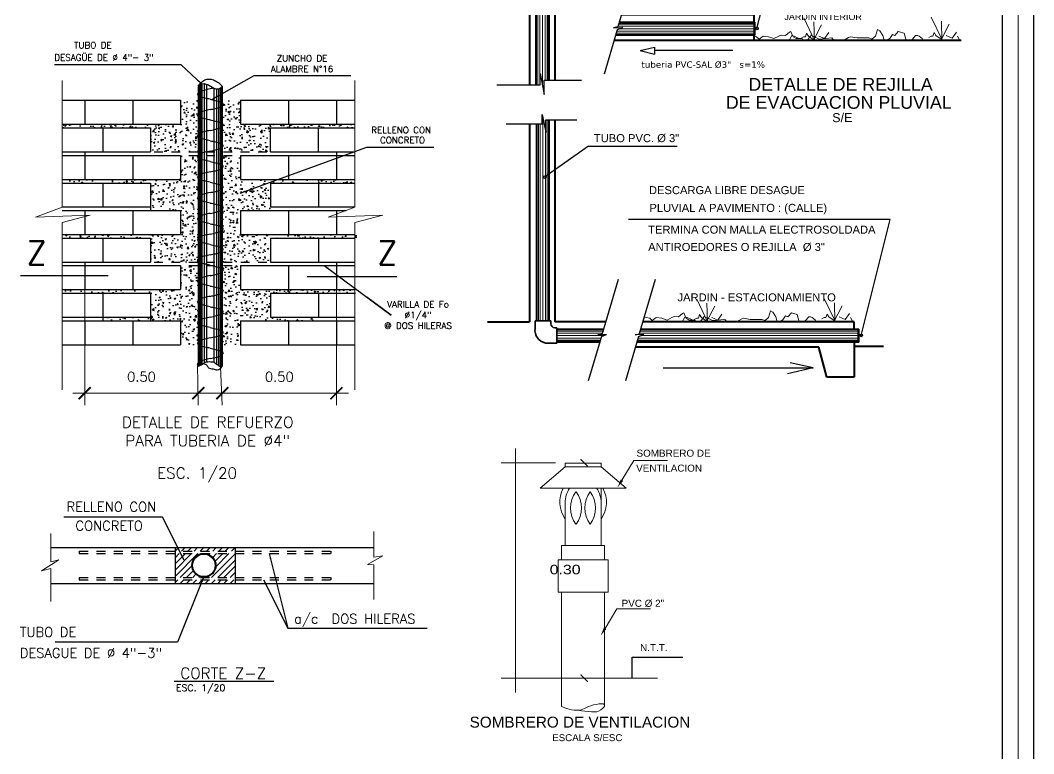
# Model space of a CAD drawing. Header units: millimetres. Extents: x 821 to 906, y 83 to 185.
# Drawn here: x 893.58 to 905.57, y 165.14 to 173.83 of the extents above; entities that cross this region are included whole.
import ezdxf

# ---------------------------------------------------------------- set-up
doc = ezdxf.new("R2010")
doc.units = ezdxf.units.MM
doc.linetypes.add('HIDDEN', pattern=[0.375, 0.25, -0.125])
doc.linetypes.add('HIDDEN2', pattern=[0.1875, 0.125, -0.0625])
for name, color, linetype, lineweight in [('0.1', 1, 'Continuous', 13), ('MARCO DE LAMINA A1', 1, 'Continuous', 20), ('murocorte', 12, 'Continuous', 20), ('Murosbajos', 52, 'Continuous', 5), ('P6', 255, 'Continuous', 20), ('red desague', 73, 'Continuous', 80), ('TEXTO 0.4', 4, 'Continuous', 15), ('Tubos', 131, 'Continuous', 20)]:
    doc.layers.add(name, color=color, linetype=linetype, lineweight=lineweight)
for name, color, linetype in [('0.15', 21, 'Continuous'), ('05', 2, 'Continuous'), ('CASCO', 2, 'Continuous'), ('CISTERNA', 3, 'HIDDEN'), ('Texto', 5, 'Continuous'), ('TEXTO 0.3', 3, 'Continuous')]:
    doc.layers.add(name, color=color, linetype=linetype)
doc.styles.add('ARIAL', font='arial.ttf', dxfattribs={"width": 1.2})
doc.styles.add('F-1', font='arial.ttf', dxfattribs={"height": 0.3})
doc.styles.add('ROMANS', font='romans.shx', dxfattribs={"height": 0.09})
doc.styles.add('STITULO', font='sanss___.ttf', dxfattribs={"width": 1.2, "height": 0.12})
doc.styles.add('textcosan', font='verdana.ttf', dxfattribs={"height": 0.1})
doc.dimstyles.new('cORTE Cota 100', dxfattribs={"dimtxt": 0.036, "dimasz": 0.04, "dimexe": 0.04, "dimexo": 0.04, "dimgap": 0.1, "dimtad": 2, "dimtih": 1, "dimtoh": 1, "dimzin": 1, "dimtxsty": 'Standard', "dimblk": 'ARCHTICK', "dimcen": 0.04, "dimclrd": 1, "dimclre": 1, "dimclrt": 2, "dimadec": 0, "dimazin": 0, "dimtfac": 1, "dimtmove": 0, "dimatfit": 3, "dimldrblk": 'ARCHTICK', "dimfxl": 1, "dimarcsym": 0})
doc.dimstyles.new('cota 50 Romans', dxfattribs={"dimtxt": 0.118, "dimasz": 0.07, "dimexe": 0.05, "dimexo": 0.05, "dimgap": 0.05, "dimtad": 0, "dimzin": 4, "dimdsep": 46, "dimtxsty": 'ROMANS', "dimblk": 'ARCHTICK', "dimcen": 0.09, "dimdle": 0.05, "dimclrd": 256, "dimclre": 256, "dimclrt": 7, "dimadec": 0, "dimazin": 0, "dimtfac": 1, "dimtofl": 0, "dimtmove": 2, "dimatfit": 3, "dimfxl": 0.2, "dimfxlon": 1, "dimtolj": 1, "dimtzin": 0, "dimarcsym": 0})
pattern_1 = [(50, (662.32373, 140.30475), (0.2017294, -0.01764904), [0.02109375, -0.23203125]), (355, (662.32373, 140.30475), (-0.0390238, 0.211554), [0.016875, -0.185625]), (100.4514, (662.34054, 140.30328), (0.1627058, 0.1939049), [0.0179269, -0.1971962]), (46.1842, (662.32373, 140.361), (0.3001615, -0.0465522), [0.0316406, -0.3480469]), (96.6356, (662.34874, 140.35713), (0.2628739, 0.2739707), [0.0268904, -0.2957943]), (351.1842, (662.32373, 140.361), (0.2628737, 0.2739709), [0.0253125, -0.2784375]), (21, (662.35185, 140.34694), (0.1678801, -0.11323656), [0.02109375, -0.23203125]), (326, (662.35185, 140.34694), (0.0684324, 0.20394845), [0.016875, -0.185625]), (71.4514, (662.36584, 140.3375), (0.2363126, 0.0907117), [0.0179269, -0.1971962]), (37.5, (662.32373, 140.304755), (0.00341996, 0.0936264), [0, -0.183375, 0, -0.1884375, 0, -0.18632813]), (7.5, (662.32373, 140.30475), (0.0739883, 0.1109283), [0, -0.1074375, 0, -0.17915625, 0, -0.07101562]), (327.5, (662.26101, 140.304755), (0.15013756, -0.00634356), [0, -0.0703125, 0, -0.219375, 0, -0.29109375]), (317.5, (662.23288, 140.30475), (0.1640211, 0.02815453), [0, -0.09140625, 0, -0.1456875, 0, -0.20671875])]
pattern_2 = [(130, (729.36798, 140.30475), (-0.2017294, -0.01764904), [0.02109375, -0.23203125]), (185, (729.36798, 140.30475), (0.0390238, 0.211554), [0.016875, -0.185625]), (79.5486, (729.35117, 140.30328), (-0.1627058, 0.1939049), [0.0179269, -0.1971962]), (133.8158, (729.36798, 140.361), (-0.3001615, -0.0465522), [0.0316406, -0.3480469]), (83.3644, (729.34296, 140.35713), (-0.2628739, 0.2739707), [0.0268904, -0.2957943]), (188.8158, (729.36798, 140.361), (-0.2628737, 0.2739709), [0.0253125, -0.2784375]), (159, (729.33985, 140.34694), (-0.1678801, -0.11323656), [0.02109375, -0.23203125]), (214, (729.33985, 140.34694), (-0.0684324, 0.20394845), [0.016875, -0.185625]), (108.5486, (729.32586, 140.3375), (-0.2363126, 0.0907117), [0.0179269, -0.1971962]), (142.5, (729.36798, 140.304755), (-0.00341996, 0.0936264), [0, -0.183375, 0, -0.1884375, 0, -0.18632813]), (172.5, (729.36798, 140.30475), (-0.0739883, 0.1109283), [0, -0.1074375, 0, -0.17915625, 0, -0.07101562]), (212.5, (729.430696, 140.304755), (-0.15013756, -0.00634356), [0, -0.0703125, 0, -0.219375, 0, -0.29109375]), (222.5, (729.45882, 140.30475), (-0.1640211, 0.02815453), [0, -0.09140625, 0, -0.1456875, 0, -0.20671875])]

# ---------------------------------------------------------------- blocks, each defined once
blk = doc.blocks.new('_ARCHTICK')
at = {"color": 0, "linetype": 'ByBlock', "const_width": 0.15}
blk.add_lwpolyline([(-0.5, -0.5), (0.5, 0.5)], dxfattribs=at)
blk = doc.blocks.new('SENTIDO')
at = {"layer": 'red desague', "lineweight": 30}
for p, q in [((233.658, 169.386), (233.628, 168.46)), ((233.622, 168.29), (233.587, 168.461)), ((233.669, 168.459), (233.587, 168.461)), ((233.622, 168.29), (233.669, 168.459))]:
    blk.add_line(p, q, dxfattribs=at)
blk = doc.blocks.new('RTYRT')
at = {"ltscale": 0.5}
for p, q in [((913.111, 161.113), (913.111, 161.927)), ((913.033, 161.063), (913.281, 161.113)), ((913.281, 161.113), (913.111, 161.113)), ((913.168, 161.063), (913.033, 161.063)), ((913.168, 160.551), (913.168, 161.063)), ((917.138, 157.859), (917.138, 157.994)), ((917.138, 157.994), (917.187, 157.746)), ((917.187, 157.916), (917.628, 157.916)), ((917.187, 157.746), (917.187, 157.916)), ((916.625, 157.859), (917.138, 157.859)), ((917.163, 157.508), (917.204, 157.3)), ((917.163, 157.395), (917.163, 157.508)), ((916.735, 157.395), (917.163, 157.395)), ((917.204, 157.3), (917.204, 157.443)), ((917.204, 157.443), (917.573, 157.443))]:
    blk.add_line(p, q, dxfattribs=at)
for p, q in [((913.232, 161.486), (914.497, 161.486)), ((914.497, 161.486), (914.772, 161.223)), ((913.451, 161.156), (914.286, 161.138)), ((914.286, 161.138), (914.143, 161.107)), ((914.286, 161.138), (914.158, 161.168)), ((916.063, 161.154), (916.191, 161.184)), ((916.898, 161.172), (916.063, 161.154)), ((916.063, 161.154), (916.206, 161.123)), ((916.668, 160.079), (915.618, 160.079)), ((919.705, 158.527), (919.899, 159.3)), ((919.899, 159.3), (922.236, 159.3)), ((917.71, 157.132), (918.76, 157.132)), ((921.283, 156.263), (918.184, 156.263)), ((920.939, 154.891), (921.283, 156.263)), ((920.37, 154.507), (920.096, 154.565)), ((918.595, 154.507), (920.37, 154.507)), ((920.37, 154.507), (920.067, 154.435))]:
    blk.add_line(p, q)
at = {"linetype": 'ByBlock', "ltscale": 0.035}
for p, q in [((916.668, 160.079), (917.189, 159.712)), ((917.71, 157.132), (917.189, 156.766))]:
    blk.add_line(p, q, dxfattribs=at)
at = {"ltscale": 0.03}
for p, q in [((918.061, 155.554), (917.872, 154.91)), ((918.501, 155.554), (918.312, 154.91)), ((917.863, 154.877), (917.708, 154.351)), ((917.822, 154.898), (917.872, 154.91)), ((917.925, 154.9), (917.822, 154.898)), ((917.863, 154.877), (917.925, 154.9)), ((918.302, 154.877), (918.148, 154.351)), ((918.262, 154.898), (918.312, 154.91)), ((918.365, 154.9), (918.262, 154.898)), ((918.302, 154.877), (918.365, 154.9))]:
    blk.add_line(p, q, dxfattribs=at)
blk.add_lwpolyline([(918.247, 159.19), (918.059, 158.546), (918.008, 158.534), (918.112, 158.536), (918.049, 158.512), (917.895, 157.986)], dxfattribs=at)
at = {"linetype": 'ByBlock', "ltscale": 0.035}
for centre in [(917.189, 159.712), (919.705, 158.527), (917.189, 156.766), (920.939, 154.891)]:
    blk.add_circle(centre, 0.0155, dxfattribs=at)
at = {"layer": 'murocorte', "linetype": 'ByBlock', "lineweight": 40, "ltscale": 0.035}
for p, q in [((917.011, 161.782), (917.01, 161.25)), ((917.011, 161.782), (917.311, 161.782)), ((917.311, 161.782), (917.311, 157.916)), ((913.111, 161.257), (914.674, 161.218)), ((917.011, 161.25), (914.939, 161.218)), ((913.168, 160.718), (917.011, 160.718)), ((917.011, 160.718), (917.011, 157.859)), ((919.67, 158.688), (918.1, 158.688)), ((919.67, 158.6), (919.67, 158.688)), ((919.62, 158.385), (918.012, 158.385)), ((922.12, 158.385), (919.62, 158.385)), ((919.67, 158.385), (919.67, 158.448)), ((917.011, 157.395), (917.011, 155.052)), ((917.311, 157.443), (917.311, 155.052)), ((916.517, 155.052), (917.011, 155.052)), ((917.914, 155.052), (917.311, 155.052)), ((920.854, 155.052), (918.354, 155.052)), ((920.854, 154.965), (920.854, 155.052)), ((920.438, 154.75), (918.265, 154.75)), ((920.533, 154.398), (920.438, 154.75)), ((920.854, 154.812), (920.854, 154.398)), ((920.854, 154.762), (921.202, 154.762)), ((920.854, 154.398), (920.533, 154.398))]:
    blk.add_line(p, q, dxfattribs=at)
for centre, start, end in [((914.837, 161.218), 179.9823, 217.8941), ((914.776, 161.218), 322.1059, 0.0177)]:
    blk.add_arc(centre, 0.163, start, end, dxfattribs=at)
at = {"layer": 'Murosbajos', "linetype": 'ByBlock', "ltscale": 0.035}
blk.add_line((913.111, 161.782), (917.011, 161.782), dxfattribs=at)
at = {"layer": 'Tubos', "lineweight": 35, "ltscale": 0.5}
for p, q in [((914.674, 161.218), (914.939, 161.218)), ((914.674, 161.207), (914.939, 161.207)), ((914.692, 161.025), (914.692, 161.118)), ((914.92, 161.118), (914.692, 161.118)), ((914.692, 161.118), (914.692, 160.969)), ((914.708, 161.168), (914.708, 161.207)), ((914.708, 161.168), (914.905, 161.168)), ((914.708, 161.168), (914.708, 161.118)), ((914.901, 161.118), (914.708, 161.118)), ((914.708, 161.118), (914.905, 161.118)), ((914.733, 161.168), (914.733, 161.118)), ((914.88, 161.168), (914.88, 161.118)), ((914.905, 161.168), (914.905, 161.207)), ((914.905, 161.168), (914.905, 161.118)), ((914.92, 161.046), (914.92, 161.118)), ((914.692, 161.032), (914.692, 161.06)), ((915.006, 161.032), (914.934, 161.032)), ((915.006, 160.804), (915.006, 161.032)), ((916.968, 160.998), (915.006, 160.998)), ((917.117, 161.032), (916.968, 161.032)), ((916.968, 161.032), (916.968, 160.804)), ((917.281, 160.719), (917.281, 160.868)), ((914.857, 160.804), (915.006, 160.804)), ((916.968, 160.837), (915.006, 160.837)), ((916.968, 160.804), (917.04, 160.804)), ((917.053, 160.791), (917.053, 160.719)), ((917.281, 160.804), (917.281, 160.777)), ((917.053, 160.719), (917.281, 160.719)), ((917.086, 160.719), (917.086, 157.859)), ((917.247, 160.719), (917.247, 157.916)), ((918.075, 158.6), (919.678, 158.6)), ((919.67, 158.448), (919.67, 158.6)), ((919.678, 158.448), (919.678, 158.6)), ((918.03, 158.448), (919.678, 158.448)), ((917.094, 155.063), (917.094, 157.395)), ((917.247, 155.063), (917.247, 157.443)), ((917.078, 154.974), (917.078, 155.063)), ((917.264, 155.063), (917.078, 155.063)), ((917.264, 155.063), (917.266, 155.028)), ((917.311, 154.982), (917.337, 154.982)), ((917.337, 154.982), (917.337, 154.8)), ((917.34, 154.965), (917.888, 154.965)), ((918.328, 154.965), (920.912, 154.965)), ((920.904, 154.812), (920.904, 154.965)), ((920.912, 154.812), (920.912, 154.965)), ((917.201, 154.8), (917.337, 154.8)), ((917.34, 154.812), (917.844, 154.812)), ((918.283, 154.812), (920.912, 154.812))]:
    blk.add_line(p, q, dxfattribs=at)
at = {"layer": 'Tubos', "color": 8, "lineweight": 15, "ltscale": 0.5}
for p, q in [((916.968, 160.986), (915.006, 160.986)), ((916.968, 160.971), (915.006, 160.971)), ((916.968, 160.948), (915.006, 160.948)), ((916.968, 160.916), (915.006, 160.916)), ((916.968, 160.884), (915.006, 160.884)), ((916.968, 160.861), (915.006, 160.861)), ((916.968, 160.846), (915.006, 160.846)), ((917.095, 160.719), (917.095, 157.859)), ((917.11, 160.719), (917.11, 157.859)), ((917.133, 160.719), (917.133, 157.859)), ((917.165, 160.719), (917.165, 157.856)), ((917.197, 160.719), (917.197, 157.916)), ((917.22, 160.719), (917.22, 157.916)), ((917.235, 160.719), (917.235, 157.916)), ((919.67, 158.591), (918.072, 158.591)), ((919.67, 158.471), (918.037, 158.471)), ((919.67, 158.493), (918.043, 158.493)), ((919.67, 158.555), (918.061, 158.555)), ((919.67, 158.577), (918.068, 158.577)), ((919.67, 158.524), (918.08, 158.524)), ((919.67, 158.457), (918.032, 158.457)), ((917.103, 157.395), (917.103, 155.063)), ((917.117, 157.395), (917.117, 155.063)), ((917.139, 157.395), (917.139, 155.063)), ((917.17, 157.47), (917.17, 155.063)), ((917.223, 157.443), (917.223, 155.063)), ((917.238, 157.443), (917.238, 155.063)), ((917.201, 157.315), (917.201, 155.063)), ((917.886, 154.956), (917.34, 154.956)), ((917.882, 154.941), (917.34, 154.941)), ((917.875, 154.919), (917.34, 154.919)), ((917.894, 154.888), (917.34, 154.888)), ((920.904, 154.919), (918.315, 154.919)), ((920.904, 154.941), (918.321, 154.941)), ((920.904, 154.956), (918.326, 154.956)), ((920.904, 154.888), (918.334, 154.888)), ((917.857, 154.857), (917.34, 154.857)), ((917.851, 154.836), (917.34, 154.836)), ((917.846, 154.821), (917.34, 154.821)), ((920.904, 154.821), (918.286, 154.821)), ((920.904, 154.836), (918.29, 154.836)), ((920.904, 154.857), (918.297, 154.857))]:
    blk.add_line(p, q, dxfattribs=at)
at = {"layer": 'Tubos', "color": 3, "ltscale": 0.5}
for p, q in [((920.385, 158.385), (920.258, 158.654)), ((920.384, 158.385), (920.378, 158.604)), ((921.895, 158.392), (921.767, 158.661)), ((921.894, 158.385), (921.888, 158.612)), ((920.041, 158.442), (920.091, 158.484)), ((920.091, 158.484), (920.105, 158.491)), ((920.105, 158.491), (920.126, 158.442)), ((920.278, 158.428), (920.292, 158.47)), ((920.292, 158.47), (920.313, 158.435)), ((920.375, 158.385), (920.47, 158.569)), ((920.506, 158.406), (920.555, 158.477)), ((921.108, 158.436), (921.13, 158.513)), ((921.13, 158.513), (921.158, 158.499)), ((921.158, 158.499), (921.193, 158.443)), ((921.335, 158.443), (921.377, 158.492)), ((921.377, 158.492), (921.448, 158.471)), ((921.448, 158.471), (921.471, 158.385)), ((921.787, 158.435), (921.801, 158.477)), ((921.801, 158.477), (921.823, 158.442)), ((921.881, 158.385), (921.98, 158.576)), ((922.015, 158.413), (922.065, 158.484)), ((919.661, 158.448), (919.701, 158.428)), ((919.701, 158.428), (919.729, 158.399)), ((919.729, 158.399), (919.779, 158.435)), ((919.779, 158.435), (919.843, 158.428)), ((919.843, 158.428), (919.906, 158.406)), ((919.906, 158.406), (919.963, 158.435)), ((919.963, 158.435), (919.991, 158.449)), ((919.991, 158.449), (920.041, 158.442)), ((920.085, 158.385), (920.116, 158.442)), ((920.116, 158.442), (920.145, 158.434)), ((920.126, 158.442), (920.133, 158.428)), ((920.133, 158.428), (920.168, 158.406)), ((920.145, 158.434), (920.194, 158.413)), ((920.168, 158.406), (920.19, 158.406)), ((920.19, 158.406), (920.239, 158.406)), ((920.194, 158.413), (920.209, 158.406)), ((920.228, 158.413), (920.256, 158.428)), ((920.239, 158.406), (920.246, 158.385)), ((920.256, 158.428), (920.278, 158.428)), ((920.297, 158.385), (920.346, 158.449)), ((920.313, 158.435), (920.385, 158.385)), ((920.346, 158.449), (920.442, 158.4)), ((920.435, 158.435), (920.506, 158.406)), ((920.442, 158.4), (920.591, 158.414)), ((920.591, 158.414), (920.612, 158.386)), ((920.729, 158.385), (920.79, 158.421)), ((920.79, 158.421), (920.811, 158.428)), ((920.811, 158.428), (920.889, 158.414)), ((920.889, 158.414), (921.03, 158.414)), ((921.03, 158.414), (921.066, 158.4)), ((921.066, 158.4), (921.108, 158.436)), ((921.193, 158.443), (921.21, 158.385)), ((921.239, 158.385), (921.278, 158.407)), ((921.278, 158.407), (921.307, 158.457)), ((921.307, 158.457), (921.335, 158.443)), ((921.533, 158.385), (921.547, 158.4)), ((921.547, 158.4), (921.583, 158.443)), ((921.583, 158.443), (921.604, 158.443)), ((921.604, 158.443), (921.625, 158.436)), ((921.625, 158.436), (921.661, 158.407)), ((921.661, 158.407), (921.67, 158.385)), ((921.738, 158.421), (921.766, 158.435)), ((921.766, 158.435), (921.787, 158.435)), ((921.823, 158.442), (921.895, 158.392)), ((921.944, 158.442), (922.015, 158.413)), ((922.079, 158.434), (922.106, 158.385)), ((919.119, 155.052), (918.992, 155.321)), ((919.109, 155.052), (919.204, 155.236)), ((919.118, 155.052), (919.112, 155.271)), ((920.629, 155.059), (920.501, 155.328)), ((920.615, 155.052), (920.714, 155.243)), ((920.628, 155.052), (920.622, 155.278)), ((918.37, 155.107), (918.393, 155.102)), ((918.697, 155.102), (918.725, 155.116)), ((918.725, 155.116), (918.775, 155.109)), ((918.775, 155.109), (918.825, 155.151)), ((918.819, 155.052), (918.851, 155.108)), ((918.825, 155.151), (918.839, 155.158)), ((918.839, 155.158), (918.86, 155.109)), ((918.851, 155.108), (918.879, 155.101)), ((918.86, 155.109), (918.867, 155.095)), ((919.012, 155.095), (919.026, 155.137)), ((919.026, 155.137), (919.047, 155.102)), ((919.031, 155.052), (919.08, 155.116)), ((919.08, 155.116), (919.177, 155.067)), ((919.24, 155.073), (919.289, 155.144)), ((919.842, 155.102), (919.864, 155.18)), ((919.864, 155.18), (919.892, 155.166)), ((919.892, 155.166), (919.927, 155.11)), ((919.927, 155.11), (919.945, 155.052)), ((920.012, 155.074), (920.041, 155.124)), ((920.041, 155.124), (920.069, 155.11)), ((920.069, 155.11), (920.112, 155.159)), ((920.112, 155.159), (920.182, 155.138)), ((920.182, 155.138), (920.205, 155.052)), ((920.281, 155.067), (920.317, 155.11)), ((920.317, 155.11), (920.338, 155.11)), ((920.338, 155.11), (920.359, 155.102)), ((920.521, 155.102), (920.535, 155.144)), ((920.535, 155.144), (920.557, 155.109)), ((920.557, 155.109), (920.629, 155.059)), ((920.678, 155.109), (920.749, 155.08)), ((920.749, 155.08), (920.799, 155.151)), ((918.393, 155.102), (918.435, 155.095)), ((918.435, 155.095), (918.463, 155.066)), ((918.463, 155.066), (918.513, 155.102)), ((918.513, 155.102), (918.577, 155.095)), ((918.577, 155.095), (918.64, 155.073)), ((918.64, 155.073), (918.697, 155.102)), ((918.867, 155.095), (918.903, 155.073)), ((918.879, 155.101), (918.928, 155.08)), ((918.903, 155.073), (918.924, 155.073)), ((918.924, 155.073), (918.973, 155.073)), ((918.928, 155.08), (918.943, 155.073)), ((918.962, 155.08), (918.991, 155.095)), ((918.973, 155.073), (918.98, 155.052)), ((918.991, 155.095), (919.012, 155.095)), ((919.047, 155.102), (919.119, 155.052)), ((919.169, 155.102), (919.24, 155.073)), ((919.177, 155.067), (919.325, 155.081)), ((919.325, 155.081), (919.347, 155.053)), ((919.347, 155.053), (919.347, 155.052)), ((919.464, 155.052), (919.524, 155.088)), ((919.524, 155.088), (919.545, 155.095)), ((919.545, 155.095), (919.623, 155.081)), ((919.623, 155.081), (919.764, 155.081)), ((919.764, 155.081), (919.8, 155.067)), ((919.8, 155.067), (919.842, 155.102)), ((919.973, 155.052), (920.012, 155.074)), ((920.267, 155.052), (920.281, 155.067)), ((920.359, 155.102), (920.395, 155.074)), ((920.395, 155.074), (920.405, 155.052)), ((920.472, 155.087), (920.5, 155.102)), ((920.5, 155.102), (920.521, 155.102)), ((920.813, 155.101), (920.84, 155.052))]:
    blk.add_line(p, q, dxfattribs=at)
at = {"layer": 'Tubos', "lineweight": 35, "ltscale": 0.5}
for centre, radius, start, end in [((914.934, 161.046), 0.0136, 180, 270), ((917.117, 160.868), 0.165, 360, 90), ((914.857, 160.969), 0.165, 180, 270), ((917.04, 160.791), 0.0136, 360, 90), ((917.313, 155.028), 0.0467, 180, 268.0203), ((917.235, 154.954), 0.158, 172.9482, 257.6877)]:
    blk.add_arc(centre, radius, start, end, dxfattribs=at)
at = {"xscale": -0.9999999999999999, "rotation": 268.1604344796}
blk.add_blockref('SENTIDO', (742.62, -69.835), dxfattribs=at)
for s, height, style, p in [("REJILLA PLUVIAL  Ø 3''", 0.08645, 'F-1', (913.232, 161.529)), ('S=1%', 0.0865, 'F-1', (916.411, 161.046)), ('S=1%', 0.0865, 'F-1', (913.593, 160.974)), ('TECHO', 0.0865, 'F-1', (914.202, 160.773)), ('TUBO PVC. %%C 3"', 0.09473, 'F-1', (915.597, 160.127)), ('DETALLE DE MONTANTE', 0.18, 'STITULO', (913.479, 159.463)), ('DESCARGA LIBRE PLUVIAL SE UNE', 0.07569, 'F-1', (920.39, 159.541)), ('RED PRINCIPAL EVACUACIÓN PLUVIAL', 0.07569, 'F-1', (920.193, 159.373)), ('DE EVACUACION PLUVIAL', 0.18, 'STITULO', (913.391, 159.208)), ('MURO', 0.0865, 'F-1', (917.458, 159.21)), ('TERMINA CON MALLA ELECTROSOLDADA', 0.07569, 'F-1', (920.037, 159.167)), ('S/E', 0.1267, 'STITULO', (914.891, 159.02)), ('ANTIROEDORES O REJILLA  Ø 3"', 0.07569, 'F-1', (920.524, 159.003)), ('VEREDA / MURO', 0.07569, 'F-1', (918.627, 158.747)), ('JARDÍN INTERIOR', 0.07569, 'F-1', (920.03, 158.627)), ('DETALLE DE REJILLA', 0.1511, 'STITULO', (919.603, 157.789)), ('DE EVACUACION PLUVIAL', 0.1511, 'STITULO', (919.336, 157.575)), ('S/E', 0.1064, 'STITULO', (920.595, 157.417)), ('TUBO PVC. %%C 3"', 0.09473, 'F-1', (917.774, 157.18)), ('DESCARGA LIBRE DESAGUE', 0.09473, 'F-1', (918.426, 156.564)), ('PLUVIAL A PAVIMENTO : (CALLE)', 0.09473, 'F-1', (918.432, 156.354)), ('TERMINA CON MALLA ELECTROSOLDADA', 0.09473, 'F-1', (918.417, 156.096)), ('ANTIROEDORES O REJILLA  Ø 3"', 0.09473, 'F-1', (918.417, 155.891)), ('JARDIN - ESTACIONAMIENTO', 0.09473, 'F-1', (918.764, 155.294))]:
    blk.add_text(s, height=height, dxfattribs=dict(style=style)).set_placement(p)
at = {"layer": 'Texto', "style": 'textcosan'}
blk.add_text('tuberia PVC-SAL Ø3"   s=1%%%', height=0.075, dxfattribs=at).set_placement((918.337, 158.061))
blk = doc.blocks.new('HTRHTRHTR')
for p, q in [((4244.53, -165.78), (4244.53, 437.54)), ((4235.83, 428.85), (4235.83, -157.09))]:
    blk.add_line(p, q)
at = {"layer": 'P6', "color": 7}
blk.add_line((4240.18, 433.19), (4240.18, -161.44), dxfattribs=at)
blk = doc.blocks.new('htrhtr')
at = {"layer": 'MARCO DE LAMINA A1'}
for p, q in [((230.281, 58.946), (230.281, 62.473)), ((230.86, 62.266), (230.073, 62.266)), ((231, 62.209), (231, 62.261)), ((231, 62.261), (231.518, 62.261)), ((231.518, 62.209), (231.518, 62.261)), ((231.819, 62.015), (231.993, 62.3)), ((231.993, 62.3), (232.479, 62.3)), ((230.637, 61.899), (231, 62.209)), ((231, 62.209), (231.518, 62.209)), ((231.88, 61.899), (231.518, 62.209)), ((230.637, 61.899), (231.88, 61.899)), ((231.518, 61.07), (231.518, 61.899)), ((231, 61.07), (231, 61.705)), ((230.948, 61.07), (231.57, 61.07)), ((230.948, 60.863), (230.948, 61.07)), ((231.57, 60.863), (231.57, 61.07)), ((230.896, 60.863), (231.621, 60.863)), ((230.896, 60.396), (230.896, 60.863)), ((231.621, 60.396), (231.621, 60.863)), ((230.896, 60.396), (231.621, 60.396)), ((230.948, 59.153), (230.948, 60.396)), ((231.57, 59.153), (231.57, 60.396)), ((231.575, 59.872), (231.748, 60.157)), ((231.748, 60.157), (232.234, 60.157)), ((232.333, 59.153), (230.073, 59.153)), ((230.948, 58.742), (230.948, 59.153)), ((231.57, 58.742), (231.57, 59.153))]:
    blk.add_line(p, q, dxfattribs=at)
for centre, radius, start, end in [((231.344, 61.698), 0.422, 151.6565, 215.3562), ((231.344, 61.698), 0.344, 144.4091, 181.1663), ((231.467, 61.614), 0.389, 143.1301, 216.8699), ((230.845, 61.614), 0.389, 323.1301, 36.8699), ((231.672, 61.614), 0.389, 143.1301, 216.8699), ((231.05, 61.614), 0.389, 323.1301, 36.8699), ((231.174, 61.698), 0.344, 358.8337, 35.5909), ((231.174, 61.698), 0.422, 324.6438, 28.3435)]:
    blk.add_arc(centre, radius, start, end, dxfattribs=at)
blk.add_spline([(230.948, 58.742), (231.093, 58.696), (231.229, 58.697), (231.336, 58.742), (231.57, 58.761), (231.481, 58.677), (231.378, 58.667), (231.189, 58.69)], degree=3, dxfattribs=at)
for points in [[(231.836, 62.005), (231.757, 61.913), (231.802, 62.025)], [(231.592, 59.862), (231.513, 59.77), (231.558, 59.882)]]:
    blk.add_solid(points, dxfattribs=at)
at = {"layer": 'MARCO DE LAMINA A1', "xscale": 0.1036085539855703, "yscale": 0.1036085539855703, "zscale": 0.1036085539855703}
for p, rotation in [((231.274, 62.266), 90), ((231.274, 59.153), 270)]:
    blk.add_blockref('_ARCHTICK', p, dxfattribs=dict(at, rotation=rotation))
at = {"layer": 'MARCO DE LAMINA A1', "style": 'ARIAL'}
for s, height, p in [('SOMBRERO DE ', 0.10221, (232.03, 62.355)), ('VENTILACION', 0.10221, (232.025, 62.139)), ('PVC Ø 2"', 0.1022, (231.815, 60.185)), ('N.T.T.', 0.1022, (232.082, 59.544)), ('SOMBRERO DE VENTILACION', 0.15801, (229.619, 58.439)), ('ESCALA S/ESC', 0.10032, (230.813, 58.243))]:
    blk.add_text(s, height=height, dxfattribs=at).set_placement(p)
at = {"layer": 'MARCO DE LAMINA A1', "insert": (230.999, 60.723), "char_height": 0.1368, "attachment_point": 5, "style": 'ARIAL'}
blk.add_mtext('\\A2;0.30', dxfattribs=at)
at = {"layer": 'MARCO DE LAMINA A1'}
blk.add_leader([(231.967, 59.153), (231.967, 59.458), (232.698, 59.458)], dimstyle='cORTE Cota 100', override={"dimasz": 0.009, "dimexe": 0.02, "dimgap": 0.02, "dimzin": 5, "dimdsep": 46, "dimtxsty": 'ARIAL', "dimclrd": 256, "dimclre": 256}, dxfattribs=at)
blk = doc.blocks.new('HY5GTR')
h = blk.add_hatch()
h.set_pattern_fill('_USER', color=256, scale=0.062, angle=45, pattern_type=0)
h.set_pattern_definition([(45, (-0.069375, -11.36523), (-0.0438406204, 0.0438406204), [])])
h.paths.add_polyline_path([(695.792, 164.308, -0.353491), (695.926, 164.143, -0.414214), (695.757, 163.974), (696.195, 163.974), (696.195, 164.308)])
h.paths.add_polyline_path([(695.351, 164.308), (695.351, 163.971), (695.757, 163.974, -0.414214), (695.588, 164.143, -0.353491), (695.721, 164.308)])
h.paths.add_polyline_path([(696.195, 164.342), (696.195, 164.393), (695.351, 164.393), (695.351, 164.342)])
h.paths.add_polyline_path([(695.351, 163.937), (695.351, 163.886), (696.195, 163.886), (696.195, 163.937)])
at = {"layer": 'CASCO'}
h = blk.add_hatch(dxfattribs=at)
h.set_pattern_fill('AR-CONC', color=8, scale=0.028125, style=0)
h.set_pattern_definition(pattern_1)
h.paths.add_polyline_path([(695.677, 170.694), (695.429, 170.694), (695.429, 170.356), (693.763, 170.356), (693.763, 170.305), (695.007, 170.305), (695.007, 169.967), (695.677, 169.967)])
h = blk.add_hatch(dxfattribs=at)
h.set_pattern_fill('AR-CONC', color=8, scale=0.028125, style=0)
h.set_pattern_definition(pattern_2)
h.paths.add_polyline_path([(696.015, 170.694), (696.263, 170.694), (696.263, 170.356), (697.929, 170.356), (697.929, 170.305), (696.685, 170.305), (696.685, 169.967), (696.015, 169.967)])
h = blk.add_hatch(dxfattribs=at)
h.set_pattern_fill('AR-CONC', color=8, scale=0.028125, style=0)
h.set_pattern_definition([(50, (662.32373, 140.30475), (0.2017294, -0.01764904), [0.02109375, -0.23203125]), (355, (662.32373, 140.30475), (-0.0390238, 0.211554), [0.016875, -0.185625]), (100.4514, (662.34054, 140.30328), (0.1627058, 0.1939049), [0.0179269, -0.1971962]), (46.1842, (662.32373, 140.361), (0.3001615, -0.0465522), [0.0316406, -0.3480469]), (96.6356, (662.34874, 140.35713), (0.2628739, 0.2739707), [0.0268904, -0.2957943]), (351.1842, (662.32373, 140.361), (0.2628737, 0.2739709), [0.0253125, -0.2784375]), (21, (662.35185, 140.34694), (0.1678801, -0.11323656), [0.02109375, -0.23203125]), (326, (662.35185, 140.34694), (0.0684324, 0.20394845), [0.016875, -0.185625]), (71.4514, (662.36584, 140.3375), (0.2363126, 0.0907117), [0.0179269, -0.1971962]), (37.5, (662.32373, 140.304755), (0.00341996, 0.0936264), [0, -0.183375, 0, -0.1884375, 0, -0.18632813]), (7.5, (662.32373, 140.30475), (0.0739883, 0.1109283), [0, -0.1074375, 0, -0.17915625, 0, -0.07101562]), (327.5, (662.26101, 140.304755), (0.15013756, -0.00634356), [0, -0.0703125, 0, -0.219375, 0, -0.29109375]), (317.5, (662.23288, 140.30475), (0.1640211, 0.02815453), [0, -0.09140625, 0, -0.1456875, 0, -0.20671875])])
h.paths.add_polyline_path([(695.677, 169.916), (695.429, 169.916), (695.429, 169.58), (693.763, 169.58), (693.763, 169.529), (695.007, 169.529), (695.007, 169.192), (695.007, 169.141), (695.429, 169.141), (695.429, 168.804), (693.763, 168.804), (693.763, 168.753), (695.007, 168.753), (695.007, 168.416), (695.677, 168.416)])
h = blk.add_hatch(dxfattribs=at)
h.set_pattern_fill('AR-CONC', color=8, scale=0.028125, style=0)
h.set_pattern_definition([(130, (729.36798, 140.30475), (-0.2017294, -0.01764904), [0.02109375, -0.23203125]), (185, (729.36798, 140.30475), (0.0390238, 0.211554), [0.016875, -0.185625]), (79.5486, (729.35117, 140.30328), (-0.1627058, 0.1939049), [0.0179269, -0.1971962]), (133.8158, (729.36798, 140.361), (-0.3001615, -0.0465522), [0.0316406, -0.3480469]), (83.3644, (729.34296, 140.35713), (-0.2628739, 0.2739707), [0.0268904, -0.2957943]), (188.8158, (729.36798, 140.361), (-0.2628737, 0.2739709), [0.0253125, -0.2784375]), (159, (729.33985, 140.34694), (-0.1678801, -0.11323656), [0.02109375, -0.23203125]), (214, (729.33985, 140.34694), (-0.0684324, 0.20394845), [0.016875, -0.185625]), (108.5486, (729.32586, 140.3375), (-0.2363126, 0.0907117), [0.0179269, -0.1971962]), (142.5, (729.36798, 140.304755), (-0.00341996, 0.0936264), [0, -0.183375, 0, -0.1884375, 0, -0.18632813]), (172.5, (729.36798, 140.30475), (-0.0739883, 0.1109283), [0, -0.1074375, 0, -0.17915625, 0, -0.07101562]), (212.5, (729.430696, 140.304755), (-0.15013756, -0.00634356), [0, -0.0703125, 0, -0.219375, 0, -0.29109375]), (222.5, (729.45882, 140.30475), (-0.1640211, 0.02815453), [0, -0.09140625, 0, -0.1456875, 0, -0.20671875])])
h.paths.add_polyline_path([(696.015, 169.916), (696.263, 169.916), (696.263, 169.58), (697.929, 169.58), (697.929, 169.529), (696.685, 169.529), (696.685, 169.192), (696.685, 169.141), (696.263, 169.141), (696.263, 168.804), (697.929, 168.804), (697.929, 168.753), (696.685, 168.753), (696.685, 168.416), (696.015, 168.416)])
h = blk.add_hatch(dxfattribs=at)
h.set_pattern_fill('AR-CONC', color=8, scale=0.028125, style=0)
h.set_pattern_definition(pattern_1)
h.paths.add_polyline_path([(695.677, 168.365), (695.429, 168.365), (695.429, 168.201), (695.677, 168.201), (695.677, 168.247)])
h.paths.add_polyline_path([(695.677, 168.201), (695.429, 168.201), (695.429, 168.027), (694.079, 168.027), (694.079, 167.977), (695.007, 167.977), (695.007, 167.589), (695.429, 167.589), (695.429, 167.251), (695.677, 167.251)])
h.paths.add_polyline_path([(694.079, 168.027), (693.763, 168.027), (693.763, 167.977), (694.079, 167.977)])
h.paths.add_polyline_path([(695.007, 167.639), (694.332, 167.639), (694.332, 167.589), (695.007, 167.589)], flags=16)
h = blk.add_hatch(dxfattribs=at)
h.set_pattern_fill('AR-CONC', color=8, scale=0.028125, style=0)
h.set_pattern_definition(pattern_2)
h.paths.add_polyline_path([(696.015, 168.365), (696.263, 168.365), (696.263, 168.201), (696.015, 168.201), (696.015, 168.247)])
h.paths.add_polyline_path([(696.015, 168.201), (696.263, 168.201), (696.263, 168.027), (697.613, 168.027), (697.613, 167.977), (696.685, 167.977), (696.685, 167.589), (696.263, 167.589), (696.263, 167.251), (696.015, 167.251)])
h.paths.add_polyline_path([(697.613, 168.027), (697.929, 168.027), (697.929, 167.977), (697.613, 167.977)])
h.paths.add_polyline_path([(696.685, 167.639), (697.36, 167.639), (697.36, 167.589), (696.685, 167.589)], flags=16)
at = {"color": 5, "lineweight": 30}
for p, q in [((695.677, 170.894), (695.677, 166.948)), ((696.015, 170.894), (696.015, 166.948)), ((693.602, 164.393), (698.149, 164.393)), ((693.602, 163.886), (698.149, 163.886))]:
    blk.add_line(p, q, dxfattribs=at)
for p, q in [((696.272, 168.365), (697.882, 168.365)), ((693.173, 168.225), (694.407, 168.225)), ((697.208, 168.21), (698.471, 168.21))]:
    blk.add_line(p, q)
for points in [[(695.677, 170.894), (695.768, 170.981), (695.892, 170.981), (695.948, 170.951), (696.015, 170.894)], [(695.677, 170.894), (695.759, 170.929), (695.828, 170.908), (695.909, 170.861), (695.978, 170.861), (696.015, 170.894)], [(695.677, 166.948), (695.72, 166.97), (695.746, 166.987), (695.788, 167.008), (695.813, 167.012), (695.856, 167.012), (695.894, 167.008), (695.941, 166.974), (695.958, 166.961), (695.991, 166.94), (696.015, 166.948)], [(695.745, 166.986), (695.797, 166.961), (695.822, 166.927), (695.886, 166.91), (695.945, 166.898), (695.983, 166.91), (696.015, 166.948)]]:
    blk.add_spline(points, degree=3, dxfattribs=at)
at = {"layer": '0.1'}
for p, q in [((694.079, 168.197), (694.079, 166.4)), ((697.622, 168.197), (697.622, 166.4)), ((695.666, 166.982), (695.677, 166.4)), ((695.992, 166.94), (696.015, 166.4)), ((693.91, 166.568), (695.846, 166.568)), ((695.846, 166.568), (697.791, 166.568))]:
    blk.add_line(p, q, dxfattribs=at)
for points in [[(693.763, 170.975), (693.763, 169.187), (693.388, 169.046), (694.156, 169.077), (693.763, 168.971), (693.763, 166.615)], [(697.882, 170.975), (697.882, 169.187), (697.507, 169.046), (698.275, 169.077), (697.882, 168.971), (697.882, 166.615)], [(693.602, 164.593), (693.602, 164.193), (693.716, 164.22), (693.471, 164.067), (693.602, 164.099), (693.602, 163.636)], [(698.149, 164.618), (698.149, 164.259), (698.273, 164.277), (698.061, 164.154), (698.149, 164.15), (698.149, 163.661)]]:
    blk.add_lwpolyline(points, dxfattribs=at)
at = {"layer": '05', "linetype": 'Continuous'}
blk.add_line((695.34, 162.511), (696.741, 162.511), dxfattribs=at)
at = {"layer": 'CASCO'}
for p, q in [((695.692, 170.904), (695.692, 166.955)), ((695.708, 170.913), (695.708, 166.963)), ((695.728, 170.923), (695.728, 166.974)), ((695.762, 170.93), (695.762, 166.989)), ((695.795, 170.923), (695.795, 167.009)), ((695.896, 170.866), (695.896, 167.007)), ((695.933, 170.855), (695.933, 166.98)), ((695.964, 170.856), (695.964, 166.956)), ((695.984, 170.864), (695.984, 166.948)), ((696, 170.878), (696, 166.948)), ((693.763, 170.694), (695.429, 170.694)), ((694.079, 170.694), (694.079, 170.356)), ((694.754, 170.694), (694.754, 170.356)), ((695.429, 170.694), (695.429, 170.356)), ((696.272, 170.694), (696.272, 170.356)), ((696.272, 170.694), (697.882, 170.694)), ((696.947, 170.694), (696.947, 170.356)), ((697.622, 170.694), (697.622, 170.356)), ((693.763, 170.356), (695.429, 170.356)), ((696.272, 170.356), (697.882, 170.356)), ((693.763, 170.305), (695.007, 170.305)), ((694.332, 170.305), (694.332, 169.968)), ((695.007, 170.305), (695.007, 169.968)), ((696.694, 169.968), (696.694, 170.305)), ((696.694, 170.305), (697.882, 170.305)), ((697.369, 169.968), (697.369, 170.305)), ((693.763, 169.968), (695.007, 169.968)), ((693.763, 169.917), (695.429, 169.917)), ((694.079, 169.967), (694.079, 169.916)), ((694.079, 169.917), (694.079, 169.58)), ((694.754, 169.917), (694.754, 169.58)), ((695.429, 169.917), (695.429, 169.58)), ((696.272, 169.917), (696.272, 169.58)), ((696.272, 169.917), (697.882, 169.917)), ((696.694, 169.968), (697.882, 169.968)), ((696.947, 169.917), (696.947, 169.58)), ((697.622, 169.967), (697.622, 169.916)), ((697.622, 169.917), (697.622, 169.58)), ((693.763, 169.58), (695.429, 169.58)), ((693.763, 169.529), (695.007, 169.529)), ((694.332, 169.529), (694.332, 169.192)), ((695.007, 169.529), (695.007, 169.192)), ((696.272, 169.58), (697.882, 169.58)), ((696.694, 169.529), (697.882, 169.529)), ((696.694, 169.529), (696.694, 169.192)), ((697.369, 169.529), (697.369, 169.192)), ((693.763, 169.192), (695.007, 169.192)), ((695.007, 169.192), (695.007, 169.141)), ((696.694, 169.192), (697.882, 169.192)), ((693.763, 169.141), (695.429, 169.141)), ((694.079, 169.141), (694.079, 168.804)), ((694.754, 169.141), (694.754, 168.804)), ((695.429, 169.141), (695.429, 168.804)), ((696.272, 169.141), (696.272, 168.804)), ((696.272, 169.141), (697.759, 169.141)), ((696.947, 169.141), (696.947, 168.804)), ((697.622, 169.141), (697.622, 168.804)), ((693.763, 168.804), (695.429, 168.804)), ((696.272, 168.804), (697.882, 168.804)), ((693.763, 168.753), (695.007, 168.753)), ((694.332, 168.753), (694.332, 168.415)), ((695.007, 168.753), (695.007, 168.415)), ((696.694, 168.753), (696.694, 168.415)), ((696.694, 168.753), (697.882, 168.753)), ((697.369, 168.753), (697.369, 168.415)), ((693.763, 168.415), (695.007, 168.415)), ((693.763, 168.365), (695.429, 168.365)), ((693.763, 168.365), (695.429, 168.365)), ((694.079, 168.416), (694.079, 168.365)), ((694.079, 168.365), (694.079, 168.027)), ((694.754, 168.365), (694.754, 168.027)), ((695.429, 168.365), (695.429, 168.027)), ((695.429, 168.365), (695.429, 168.027)), ((696.272, 168.365), (697.882, 168.365)), ((696.272, 168.365), (696.272, 168.027)), ((696.694, 168.415), (697.882, 168.415)), ((696.947, 168.365), (696.947, 168.027)), ((697.622, 168.416), (697.622, 168.365)), ((697.622, 168.365), (697.622, 168.027)), ((693.763, 168.027), (695.429, 168.027)), ((693.763, 167.977), (695.007, 167.977)), ((694.332, 167.977), (694.332, 167.589)), ((695.007, 167.977), (695.007, 167.589)), ((696.272, 168.027), (697.882, 168.027)), ((696.694, 167.977), (696.694, 167.639)), ((696.694, 167.977), (697.882, 167.977)), ((697.369, 167.977), (697.369, 167.639)), ((693.763, 167.639), (695.007, 167.639)), ((696.694, 167.639), (697.882, 167.639)), ((693.763, 167.589), (695.429, 167.589)), ((694.079, 167.589), (694.079, 167.251)), ((694.754, 167.589), (694.754, 167.251)), ((695.429, 167.589), (695.429, 167.251)), ((696.272, 167.589), (696.272, 167.251)), ((696.272, 167.589), (697.882, 167.589)), ((696.947, 167.589), (696.947, 167.251)), ((697.622, 167.589), (697.622, 167.251)), ((693.763, 167.251), (695.429, 167.251)), ((696.272, 167.251), (697.882, 167.251)), ((695.351, 164.393), (695.351, 163.886)), ((696.195, 164.393), (696.195, 163.886))]:
    blk.add_line(p, q, dxfattribs=at)
at = {"layer": 'CISTERNA', "ltscale": 0.5}
for p, q in [((694.079, 169.967), (697.622, 169.967)), ((694.079, 169.916), (697.622, 169.916)), ((694.079, 168.416), (697.622, 168.416)), ((694.079, 168.365), (697.622, 168.365))]:
    blk.add_line(p, q, dxfattribs=at)
at = {"layer": 'TEXTO 0.3', "linetype": 'HIDDEN2'}
for p, q in [((694.001, 164.342), (697.545, 164.342)), ((694.001, 164.308), (697.545, 164.308)), ((694.001, 163.971), (697.545, 163.971)), ((694.001, 163.937), (697.545, 163.937))]:
    blk.add_line(p, q, dxfattribs=at)
at = {"layer": 'TEXTO 0.3'}
for p, q in [((694.001, 164.342), (694.001, 164.308)), ((697.545, 164.342), (697.545, 164.308)), ((694.001, 163.971), (694.001, 163.937)), ((697.545, 163.971), (697.545, 163.937))]:
    blk.add_line(p, q, dxfattribs=at)
at = {"layer": 'TEXTO 0.3', "linetype": 'Continuous', "lineweight": 30}
for radius in [0.169, 0.159]:
    blk.add_circle((695.757, 164.143), radius, dxfattribs=at)
at = {"layer": 'TEXTO 0.3'}
for points, knots in [([(695.846, 170.855), (695.812, 170.847), (695.748, 170.833), (695.674, 170.816), (695.666, 170.782)], [0.1837976, 0.1837976, 0.1837976, 0.1837976, 0.2322009, 0.3380067, 0.3380067, 0.3380067, 0.3380067]), ([(695.846, 170.709), (695.822, 170.714), (695.754, 170.729), (695.674, 170.748), (695.666, 170.782)], [0.171206, 0.171206, 0.171206, 0.171206, 0.2322009, 0.3380067, 0.3380067, 0.3380067, 0.3380067]), ([(695.846, 170.709), (695.87, 170.704), (695.938, 170.688), (696.018, 170.67), (696.026, 170.636)], [0.171206, 0.171206, 0.171206, 0.171206, 0.2322009, 0.3380067, 0.3380067, 0.3380067, 0.3380067]), ([(695.846, 170.563), (695.87, 170.568), (695.938, 170.583), (696.018, 170.602), (696.026, 170.636)], [0.171206, 0.171206, 0.171206, 0.171206, 0.2322009, 0.3380067, 0.3380067, 0.3380067, 0.3380067]), ([(695.846, 170.563), (695.812, 170.555), (695.748, 170.541), (695.674, 170.524), (695.666, 170.49)], [0.1837976, 0.1837976, 0.1837976, 0.1837976, 0.2322009, 0.3380067, 0.3380067, 0.3380067, 0.3380067]), ([(695.846, 170.417), (695.822, 170.422), (695.754, 170.437), (695.674, 170.455), (695.666, 170.49)], [0.171206, 0.171206, 0.171206, 0.171206, 0.2322009, 0.3380067, 0.3380067, 0.3380067, 0.3380067]), ([(695.846, 170.417), (695.87, 170.411), (695.938, 170.396), (696.018, 170.378), (696.026, 170.343)], [0.171206, 0.171206, 0.171206, 0.171206, 0.2322009, 0.3380067, 0.3380067, 0.3380067, 0.3380067]), ([(695.846, 170.27), (695.88, 170.278), (695.944, 170.292), (696.018, 170.309), (696.026, 170.343)], [0.1837976, 0.1837976, 0.1837976, 0.1837976, 0.2322009, 0.3380067, 0.3380067, 0.3380067, 0.3380067]), ([(695.846, 170.27), (695.822, 170.265), (695.754, 170.25), (695.674, 170.232), (695.666, 170.197)], [0.171206, 0.171206, 0.171206, 0.171206, 0.2322009, 0.3380067, 0.3380067, 0.3380067, 0.3380067]), ([(695.846, 170.124), (695.822, 170.13), (695.754, 170.145), (695.674, 170.163), (695.666, 170.197)], [0.171206, 0.171206, 0.171206, 0.171206, 0.2322009, 0.3380067, 0.3380067, 0.3380067, 0.3380067]), ([(695.846, 170.124), (695.87, 170.119), (695.938, 170.104), (696.018, 170.085), (696.026, 170.051)], [0.171206, 0.171206, 0.171206, 0.171206, 0.2322009, 0.3380067, 0.3380067, 0.3380067, 0.3380067]), ([(695.846, 169.978), (695.88, 169.986), (695.944, 170), (696.018, 170.017), (696.026, 170.051)], [0.1837976, 0.1837976, 0.1837976, 0.1837976, 0.2322009, 0.3380067, 0.3380067, 0.3380067, 0.3380067]), ([(695.846, 169.978), (695.822, 169.973), (695.754, 169.958), (695.674, 169.939), (695.666, 169.905)], [0.171206, 0.171206, 0.171206, 0.171206, 0.2322009, 0.3380067, 0.3380067, 0.3380067, 0.3380067]), ([(695.846, 169.832), (695.812, 169.84), (695.748, 169.854), (695.674, 169.871), (695.666, 169.905)], [0.1837976, 0.1837976, 0.1837976, 0.1837976, 0.2322009, 0.3380067, 0.3380067, 0.3380067, 0.3380067]), ([(695.846, 169.832), (695.87, 169.827), (695.938, 169.811), (696.018, 169.793), (696.026, 169.759)], [0.171206, 0.171206, 0.171206, 0.171206, 0.2322009, 0.3380067, 0.3380067, 0.3380067, 0.3380067]), ([(695.846, 169.686), (695.87, 169.691), (695.938, 169.706), (696.018, 169.725), (696.026, 169.759)], [0.171206, 0.171206, 0.171206, 0.171206, 0.2322009, 0.3380067, 0.3380067, 0.3380067, 0.3380067]), ([(695.846, 169.686), (695.822, 169.681), (695.754, 169.665), (695.674, 169.647), (695.666, 169.613)], [0.171206, 0.171206, 0.171206, 0.171206, 0.2322009, 0.3380067, 0.3380067, 0.3380067, 0.3380067]), ([(695.846, 169.54), (695.812, 169.547), (695.748, 169.562), (695.674, 169.579), (695.666, 169.613)], [0.1837976, 0.1837976, 0.1837976, 0.1837976, 0.2322009, 0.3380067, 0.3380067, 0.3380067, 0.3380067]), ([(695.846, 169.54), (695.87, 169.534), (695.938, 169.519), (696.018, 169.501), (696.026, 169.467)], [0.171206, 0.171206, 0.171206, 0.171206, 0.2322009, 0.3380067, 0.3380067, 0.3380067, 0.3380067]), ([(695.846, 169.394), (695.812, 169.386), (695.748, 169.372), (695.674, 169.355), (695.666, 169.32)], [0.1837976, 0.1837976, 0.1837976, 0.1837976, 0.2322009, 0.3380067, 0.3380067, 0.3380067, 0.3380067]), ([(695.846, 169.394), (695.87, 169.399), (695.938, 169.414), (696.018, 169.432), (696.026, 169.467)], [0.171206, 0.171206, 0.171206, 0.171206, 0.2322009, 0.3380067, 0.3380067, 0.3380067, 0.3380067]), ([(695.846, 169.247), (695.822, 169.253), (695.754, 169.268), (695.674, 169.286), (695.666, 169.32)], [0.171206, 0.171206, 0.171206, 0.171206, 0.2322009, 0.3380067, 0.3380067, 0.3380067, 0.3380067]), ([(695.846, 169.247), (695.87, 169.242), (695.938, 169.227), (696.018, 169.208), (696.026, 169.174)], [0.171206, 0.171206, 0.171206, 0.171206, 0.2322009, 0.3380067, 0.3380067, 0.3380067, 0.3380067]), ([(695.846, 169.101), (695.822, 169.096), (695.754, 169.081), (695.674, 169.062), (695.666, 169.028)], [0.171206, 0.171206, 0.171206, 0.171206, 0.2322009, 0.3380067, 0.3380067, 0.3380067, 0.3380067]), ([(695.846, 169.101), (695.88, 169.109), (695.944, 169.123), (696.018, 169.14), (696.026, 169.174)], [0.1837976, 0.1837976, 0.1837976, 0.1837976, 0.2322009, 0.3380067, 0.3380067, 0.3380067, 0.3380067]), ([(695.846, 168.955), (695.822, 168.96), (695.754, 168.976), (695.674, 168.994), (695.666, 169.028)], [0.171206, 0.171206, 0.171206, 0.171206, 0.2322009, 0.3380067, 0.3380067, 0.3380067, 0.3380067]), ([(695.846, 168.955), (695.87, 168.95), (695.938, 168.935), (696.018, 168.916), (696.026, 168.882)], [0.171206, 0.171206, 0.171206, 0.171206, 0.2322009, 0.3380067, 0.3380067, 0.3380067, 0.3380067]), ([(695.846, 168.809), (695.822, 168.804), (695.754, 168.788), (695.674, 168.77), (695.666, 168.736)], [0.171206, 0.171206, 0.171206, 0.171206, 0.2322009, 0.3380067, 0.3380067, 0.3380067, 0.3380067]), ([(695.846, 168.809), (695.88, 168.816), (695.944, 168.831), (696.018, 168.848), (696.026, 168.882)], [0.1837976, 0.1837976, 0.1837976, 0.1837976, 0.2322009, 0.3380067, 0.3380067, 0.3380067, 0.3380067]), ([(695.846, 168.663), (695.812, 168.67), (695.748, 168.685), (695.674, 168.702), (695.666, 168.736)], [0.1837976, 0.1837976, 0.1837976, 0.1837976, 0.2322009, 0.3380067, 0.3380067, 0.3380067, 0.3380067]), ([(695.846, 168.663), (695.87, 168.657), (695.938, 168.642), (696.018, 168.624), (696.026, 168.59)], [0.171206, 0.171206, 0.171206, 0.171206, 0.2322009, 0.3380067, 0.3380067, 0.3380067, 0.3380067]), ([(695.846, 168.517), (695.822, 168.511), (695.754, 168.496), (695.674, 168.478), (695.666, 168.444)], [0.171206, 0.171206, 0.171206, 0.171206, 0.2322009, 0.3380067, 0.3380067, 0.3380067, 0.3380067]), ([(695.846, 168.517), (695.87, 168.522), (695.938, 168.537), (696.018, 168.555), (696.026, 168.59)], [0.171206, 0.171206, 0.171206, 0.171206, 0.2322009, 0.3380067, 0.3380067, 0.3380067, 0.3380067]), ([(695.846, 168.37), (695.812, 168.378), (695.748, 168.392), (695.674, 168.409), (695.666, 168.444)], [0.1837976, 0.1837976, 0.1837976, 0.1837976, 0.2322009, 0.3380067, 0.3380067, 0.3380067, 0.3380067]), ([(695.846, 168.37), (695.87, 168.365), (695.938, 168.35), (696.018, 168.332), (696.026, 168.297)], [0.171206, 0.171206, 0.171206, 0.171206, 0.2322009, 0.3380067, 0.3380067, 0.3380067, 0.3380067]), ([(695.846, 168.224), (695.812, 168.217), (695.748, 168.202), (695.674, 168.185), (695.666, 168.151)], [0.1837976, 0.1837976, 0.1837976, 0.1837976, 0.2322009, 0.3380067, 0.3380067, 0.3380067, 0.3380067]), ([(695.846, 168.224), (695.87, 168.23), (695.938, 168.245), (696.018, 168.263), (696.026, 168.297)], [0.171206, 0.171206, 0.171206, 0.171206, 0.2322009, 0.3380067, 0.3380067, 0.3380067, 0.3380067]), ([(695.846, 168.078), (695.822, 168.083), (695.754, 168.099), (695.674, 168.117), (695.666, 168.151)], [0.171206, 0.171206, 0.171206, 0.171206, 0.2322009, 0.3380067, 0.3380067, 0.3380067, 0.3380067]), ([(695.846, 168.078), (695.87, 168.073), (695.938, 168.058), (696.018, 168.039), (696.026, 168.005)], [0.171206, 0.171206, 0.171206, 0.171206, 0.2322009, 0.3380067, 0.3380067, 0.3380067, 0.3380067]), ([(695.846, 167.932), (695.822, 167.927), (695.754, 167.911), (695.674, 167.893), (695.666, 167.859)], [0.171206, 0.171206, 0.171206, 0.171206, 0.2322009, 0.3380067, 0.3380067, 0.3380067, 0.3380067]), ([(695.846, 167.932), (695.88, 167.94), (695.944, 167.954), (696.018, 167.971), (696.026, 168.005)], [0.1837976, 0.1837976, 0.1837976, 0.1837976, 0.2322009, 0.3380067, 0.3380067, 0.3380067, 0.3380067]), ([(695.846, 167.786), (695.822, 167.791), (695.754, 167.806), (695.674, 167.825), (695.666, 167.859)], [0.171206, 0.171206, 0.171206, 0.171206, 0.2322009, 0.3380067, 0.3380067, 0.3380067, 0.3380067]), ([(695.846, 167.786), (695.87, 167.781), (695.938, 167.765), (696.018, 167.747), (696.026, 167.713)], [0.171206, 0.171206, 0.171206, 0.171206, 0.2322009, 0.3380067, 0.3380067, 0.3380067, 0.3380067]), ([(695.846, 167.64), (695.822, 167.634), (695.754, 167.619), (695.674, 167.601), (695.666, 167.567)], [0.171206, 0.171206, 0.171206, 0.171206, 0.2322009, 0.3380067, 0.3380067, 0.3380067, 0.3380067]), ([(695.846, 167.64), (695.88, 167.647), (695.944, 167.662), (696.018, 167.679), (696.026, 167.713)], [0.1837976, 0.1837976, 0.1837976, 0.1837976, 0.2322009, 0.3380067, 0.3380067, 0.3380067, 0.3380067]), ([(695.846, 167.494), (695.812, 167.501), (695.748, 167.515), (695.674, 167.532), (695.666, 167.567)], [0.1837976, 0.1837976, 0.1837976, 0.1837976, 0.2322009, 0.3380067, 0.3380067, 0.3380067, 0.3380067]), ([(695.846, 167.494), (695.87, 167.488), (695.938, 167.473), (696.018, 167.455), (696.026, 167.42)], [0.171206, 0.171206, 0.171206, 0.171206, 0.2322009, 0.3380067, 0.3380067, 0.3380067, 0.3380067]), ([(695.846, 167.347), (695.822, 167.342), (695.754, 167.327), (695.674, 167.308), (695.666, 167.274)], [0.171206, 0.171206, 0.171206, 0.171206, 0.2322009, 0.3380067, 0.3380067, 0.3380067, 0.3380067]), ([(695.846, 167.347), (695.87, 167.353), (695.938, 167.368), (696.018, 167.386), (696.026, 167.42)], [0.171206, 0.171206, 0.171206, 0.171206, 0.2322009, 0.3380067, 0.3380067, 0.3380067, 0.3380067]), ([(695.846, 167.201), (695.822, 167.206), (695.754, 167.222), (695.674, 167.24), (695.666, 167.274)], [0.171206, 0.171206, 0.171206, 0.171206, 0.2322009, 0.3380067, 0.3380067, 0.3380067, 0.3380067]), ([(695.846, 167.201), (695.87, 167.196), (695.938, 167.181), (696.018, 167.162), (696.026, 167.128)], [0.171206, 0.171206, 0.171206, 0.171206, 0.2322009, 0.3380067, 0.3380067, 0.3380067, 0.3380067]), ([(695.846, 167.055), (695.822, 167.05), (695.754, 167.035), (695.674, 167.016), (695.666, 166.982)], [0.171206, 0.171206, 0.171206, 0.171206, 0.2322009, 0.3380067, 0.3380067, 0.3380067, 0.3380067]), ([(695.846, 167.055), (695.88, 167.063), (695.944, 167.077), (696.018, 167.094), (696.026, 167.128)], [0.1837976, 0.1837976, 0.1837976, 0.1837976, 0.2322009, 0.3380067, 0.3380067, 0.3380067, 0.3380067])]:
    blk.add_open_spline(points, degree=3, knots=knots, dxfattribs=at)
for points in [[(695.896, 170.866), (695.88, 170.863), (695.863, 170.859), (695.846, 170.855)], [(695.688, 166.953), (695.677, 166.961), (695.669, 166.97), (695.666, 166.982)]]:
    blk.add_open_spline(points, degree=3, dxfattribs=at)
at = {"layer": '0.1', "xscale": 0.1687499999999744, "yscale": 0.1687499999999744, "zscale": 0.1687499999999744, "rotation": 180}
for p in [(694.079, 166.568), (696.015, 166.568)]:
    blk.add_blockref('_ARCHTICK', p, dxfattribs=at)
at = {"layer": '0.1', "xscale": 0.1687499999999744, "yscale": 0.1687499999999744, "zscale": 0.1687499999999744}
for p in [(695.677, 166.568), (697.622, 166.568)]:
    blk.add_blockref('_ARCHTICK', p, dxfattribs=at)
at = {"layer": '05', "linetype": 'Continuous', "style": 'ROMANS'}
for height, p in [(0.156, (695.099, 165.365)), (0.0966, (695.363, 162.37))]:
    blk.add_text('ESC. 1/20', height=height, dxfattribs=at).set_placement(p)
at = {"layer": '05', "linetype": 'Continuous', "attachment_point": 5, "style": 'ROMANS'}
for s, insert, char_height in [('DETALLE DE REFUERZO\\PPARA TUBERIA DE %%C4"', (695.811, 166.029), 0.15603), ('CORTE Z-Z', (696.029, 162.623), 0.156)]:
    blk.add_mtext(s, dxfattribs=dict(at, insert=insert, char_height=char_height))
at = {"layer": 'TEXTO 0.3', "style": 'ROMANS'}
for s, height, p in [('TUBO DE ', 0.09, (693.93, 171.425)), ('DESAGÜE DE %%C 4"- 3"', 0.09, (693.651, 171.252)), ('RELLENO CON ', 0.09, (698.113, 170.23)), ('CONCRETO', 0.09, (698.236, 170.088)), ('RELLENO CON ', 0.135, (693.823, 164.901)), ('CONCRETO', 0.135, (693.948, 164.634)), ('a/c  DOS HILERAS', 0.135, (697.027, 163.323)), ('TUBO DE ', 0.135, (693.166, 163.136)), ('DESAGUE DE %%C 4"-3"', 0.135, (693.165, 162.842))]:
    blk.add_text(s, height=height, dxfattribs=at).set_placement(p)
at = {"layer": 'TEXTO 0.3', "attachment_point": 5, "style": 'ROMANS'}
for s, insert, char_height in [('ZUNCHO DE \\PALAMBRE N°16', (697.138, 171.21), 0.09), ('VARILLA DE Fo\\P%%C1/4"\\P@ DOS HILERAS', (698.771, 167.67), 0.09), ('\\A1;0.50', (694.878, 166.8), 0.135), ('\\A1;0.50', (696.818, 166.8), 0.135)]:
    blk.add_mtext(s, dxfattribs=dict(at, insert=insert, char_height=char_height))
at = {"layer": 'TEXTO 0.4', "ltscale": 1.12, "style": 'ROMANS'}
for p in [(693.259, 168.375), (698.193, 168.375)]:
    blk.add_text('Z', height=0.337, dxfattribs=at).set_placement(p)
at = {"layer": '0.1'}
blk.add_leader([(695.867, 170.704), (696.464, 171.045), (697.825, 171.045)], dimstyle='cota 50 Romans', dxfattribs=at)
at = {"layer": '0.15', "linetype": 'Continuous'}
for points in [[(695.728, 170.923), (695.437, 171.193), (693.654, 171.193)], [(696.266, 169.387), (698.048, 170.033), (698.995, 170.033)], [(697.451, 168.365), (698.391, 167.666), (698.048, 167.921)], [(695.48, 164.216), (695.175, 164.824), (693.784, 164.824)], [(696.677, 164.308), (696.939, 163.26), (698.899, 163.26)], [(695.757, 163.984), (695.384, 163.06), (693.664, 163.06)], [(696.595, 163.937), (696.939, 163.26), (698.899, 163.26)]]:
    blk.add_leader(points, dimstyle='cota 50 Romans', dxfattribs=at)

msp = doc.modelspace()

# ---------------------------------------------------------------- block references
at = {"color": 251, "lineweight": 60, "xscale": 0.04279462122516643, "yscale": 0.04279462122516643, "zscale": 0.04279462122516643}
msp.add_blockref('HTRHTRHTR', (723.932, 166.141), dxfattribs=at)
at = {"color": 251, "lineweight": 0, "true_color": 0x636466}
msp.add_blockref('RTYRT', (-17.406, 15.203), dxfattribs=at)
for name, p, xscale, yscale, zscale in [('HY5GTR', (310.678, 29.339), 0.8409180386588246, 0.8409180386588246, 0.8409180386588246), ('htrhtr', (710.77, 117.569), 0.8193027943051248, 0.8193027943051248, 0.8193027943051248)]:
    msp.add_blockref(name, p, dxfattribs=dict(xscale=xscale, yscale=yscale, zscale=zscale))

doc.saveas('drawing.dxf')
